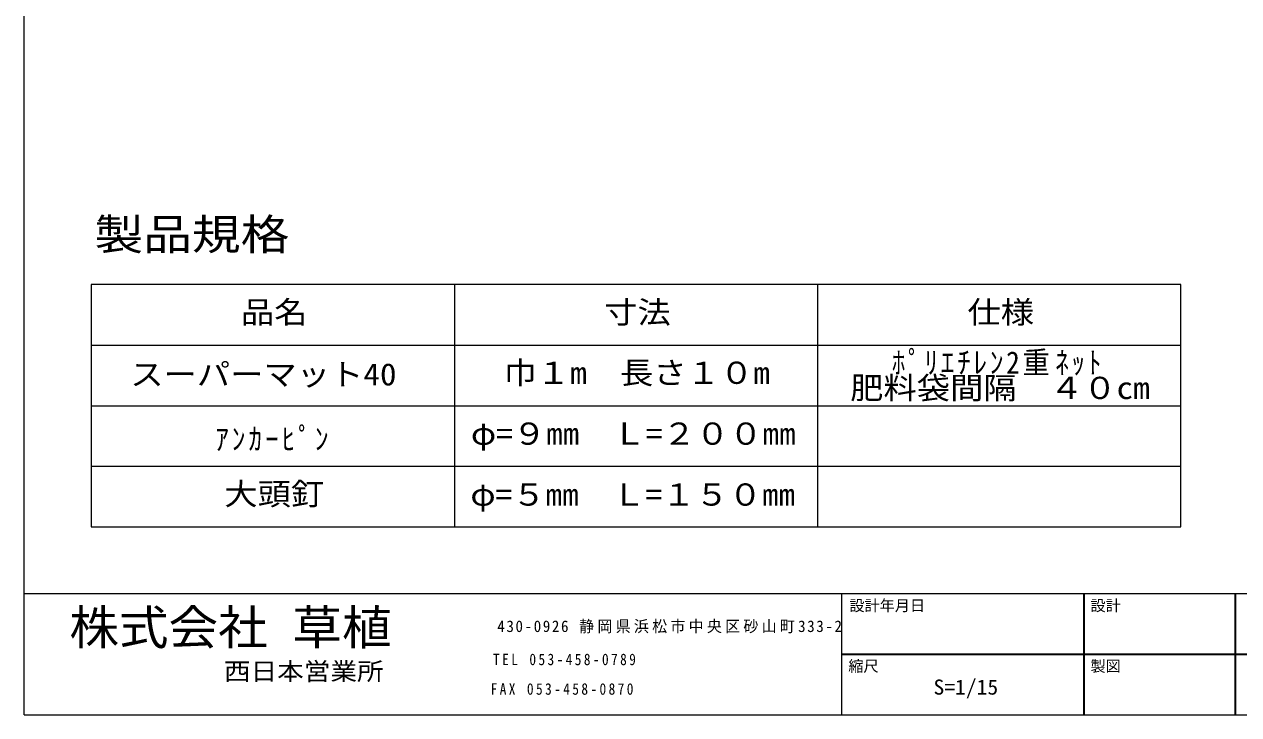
# Model space of a CAD drawing. Units: millimetres on the paper, enlarged 15 times. Extents: x -3043 to 3047, y -2103 to 2127.
# Drawn here: x -3043 to -34, y -2103 to -393 of the extents above; entities that cross this region are included whole.
import ezdxf
from ezdxf.enums import TextEntityAlignment as Align

# ---------------------------------------------------------------- set-up
doc = ezdxf.new("R2010")
doc.units = ezdxf.units.MM
doc.header["$LTSCALE"] = 15
doc.layers.add('0-1_用紙枠', color=7, linetype='Continuous', lineweight=35)
doc.layers.add('3-1_枠組み', color=7, linetype='Continuous', lineweight=18)
doc.layers.add('3-2_文字', color=7, linetype='Continuous')
doc.styles.add('HG丸ｺﾞｼｯｸM-PRO', font='')
doc.styles.add('ＭＳ ゴシック', font='')
doc.styles.get('HG丸ｺﾞｼｯｸM-PRO').set_extended_font_data('HG丸ｺﾞｼｯｸM-PRO')
doc.styles.get('ＭＳ ゴシック').set_extended_font_data('MS Gothic')

msp = doc.modelspace()

# ---------------------------------------------------------------- linework, layer by layer
at = {"layer": '0-1_用紙枠', "lineweight": 18}
msp.add_line((-3042.82, -2102.61), (-3042.82, 2127.39), dxfattribs=at)
at = {"layer": '0-1_用紙枠', "color": 2, "lineweight": 18}
msp.add_line((-3042.82, -1802.61), (3047.18, -1802.61), dxfattribs=at)
at = {"layer": '0-1_用紙枠', "color": 3, "lineweight": 18}
msp.add_line((-1017.82, -1802.61), (-1017.82, -2102.61), dxfattribs=at)
at = {"layer": '0-1_用紙枠', "color": 4}
for p, q in [((-417.82, -1802.61), (-417.82, -2102.61)), ((-42.82, -1802.61), (-42.82, -2102.61)), ((-1017.82, -1952.61), (3047.18, -1952.61))]:
    msp.add_line(p, q, dxfattribs=at)
at = {"layer": '0-1_用紙枠', "color": 6, "lineweight": 18}
msp.add_line((-3042.82, -2102.61), (3047.18, -2102.61), dxfattribs=at)
at = {"layer": '3-1_枠組み'}
for p, q in [((-2877.28, -1037.23), (-2877.28, -1637.23)), ((-177.28, -1037.23), (-2877.28, -1037.23)), ((-1977.28, -1037.23), (-1977.28, -1637.23)), ((-1077.28, -1037.23), (-1077.28, -1637.23)), ((-177.28, -1637.23), (-177.28, -1037.23)), ((-2877.28, -1187.23), (-177.28, -1187.23)), ((-2877.28, -1337.23), (-177.28, -1337.23)), ((-2877.28, -1487.23), (-177.28, -1487.23)), ((-2877.28, -1637.23), (-177.28, -1637.23))]:
    msp.add_line(p, q, dxfattribs=at)

# ---------------------------------------------------------------- texts
at = {"layer": '0-1_用紙枠', "style": 'ＭＳ ゴシック'}
for s, height, width, p in [('株式会社 草植', 85.78, 1.05, (-2931.25, -1954.97)), ('西日本営業所', 43.99, 1.1, (-2548.35, -2030.39)), ('S=1/15', 37.39, 1.05, (-790.04, -2064.12))]:
    msp.add_text(s, height=height, dxfattribs=dict(at, width=width)).set_placement(p, align=Align.BOTTOM_LEFT)
at = {"layer": '0-1_用紙枠', "style": 'HG丸ｺﾞｼｯｸM-PRO'}
for s, p in [('設計年月日', (-998.44, -1854.24)), ('設計', (-401.07, -1854.24)), ('縮尺', (-1001.07, -2004.24)), ('製図', (-401.07, -2004.24))]:
    msp.add_text(s, height=27.49, dxfattribs=at).set_placement(p, align=Align.BOTTOM_LEFT)
at = {"layer": '0-1_用紙枠', "char_height": 28.59, "attachment_point": 7, "style": 'ＭＳ ゴシック'}
for s, insert in [('\\T1.22;\\W0.95;430-0926\\~静岡県浜松市中央区砂山町333-2', (-1870.81, -1901.04)), ('\\T1.36;\\W0.85;TEL\\~053-458-0789', (-1881.31, -1980.37)), ('\\T1.36;\\W0.85;FAX\\~053-458-0870', (-1887.41, -2053.6))]:
    msp.add_mtext(s, dxfattribs=dict(at, insert=insert))
at = {"layer": '3-2_文字', "style": 'ＭＳ ゴシック'}
for s, height, width, p in [('製品規格', 76.98, 1.15, (-2869.02, -974.63)), ('品名', 54.99, 1.1, (-2506.03, -1149.73)), ('寸法', 54.99, 1.1, (-1606.03, -1149.73)), ('仕様', 54.99, 1.1, (-706.03, -1149.73)), ('スーパーマット40', 54.99, 1.1, (-2780.24, -1303.62)), ('巾１m\u3000長さ１０m', 54.99, 1.1, (-1855.4, -1299.73)), ('肥料袋間隔\u3000４０cm', 54.99, 1.1, (-996.65, -1337.23)), ('φ=９㎜\u3000Ｌ=２００㎜', 54.99, 1.1, (-1936.27, -1450.5)), ('大頭釘', 54.99, 1.1, (-2547.28, -1599.73)), ('φ=５㎜\u3000Ｌ=１５０㎜', 54.99, 1.1, (-1937.53, -1601.34))]:
    msp.add_text(s, height=height, dxfattribs=dict(at, width=width)).set_placement(p, align=Align.BOTTOM_LEFT)
at = {"layer": '3-2_文字', "char_height": 54.99, "attachment_point": 7, "style": 'ＭＳ ゴシック'}
for s, insert in [('\\T1.2;\\W0.9;ﾎﾟﾘｴﾁﾚﾝ2重ﾈｯﾄ', (-893.53, -1262.23)), ('\\T1.22;\\W0.9;ｱﾝｶｰﾋﾟﾝ', (-2569.78, -1449.73))]:
    msp.add_mtext(s, dxfattribs=dict(at, insert=insert))

doc.saveas('drawing.dxf')
